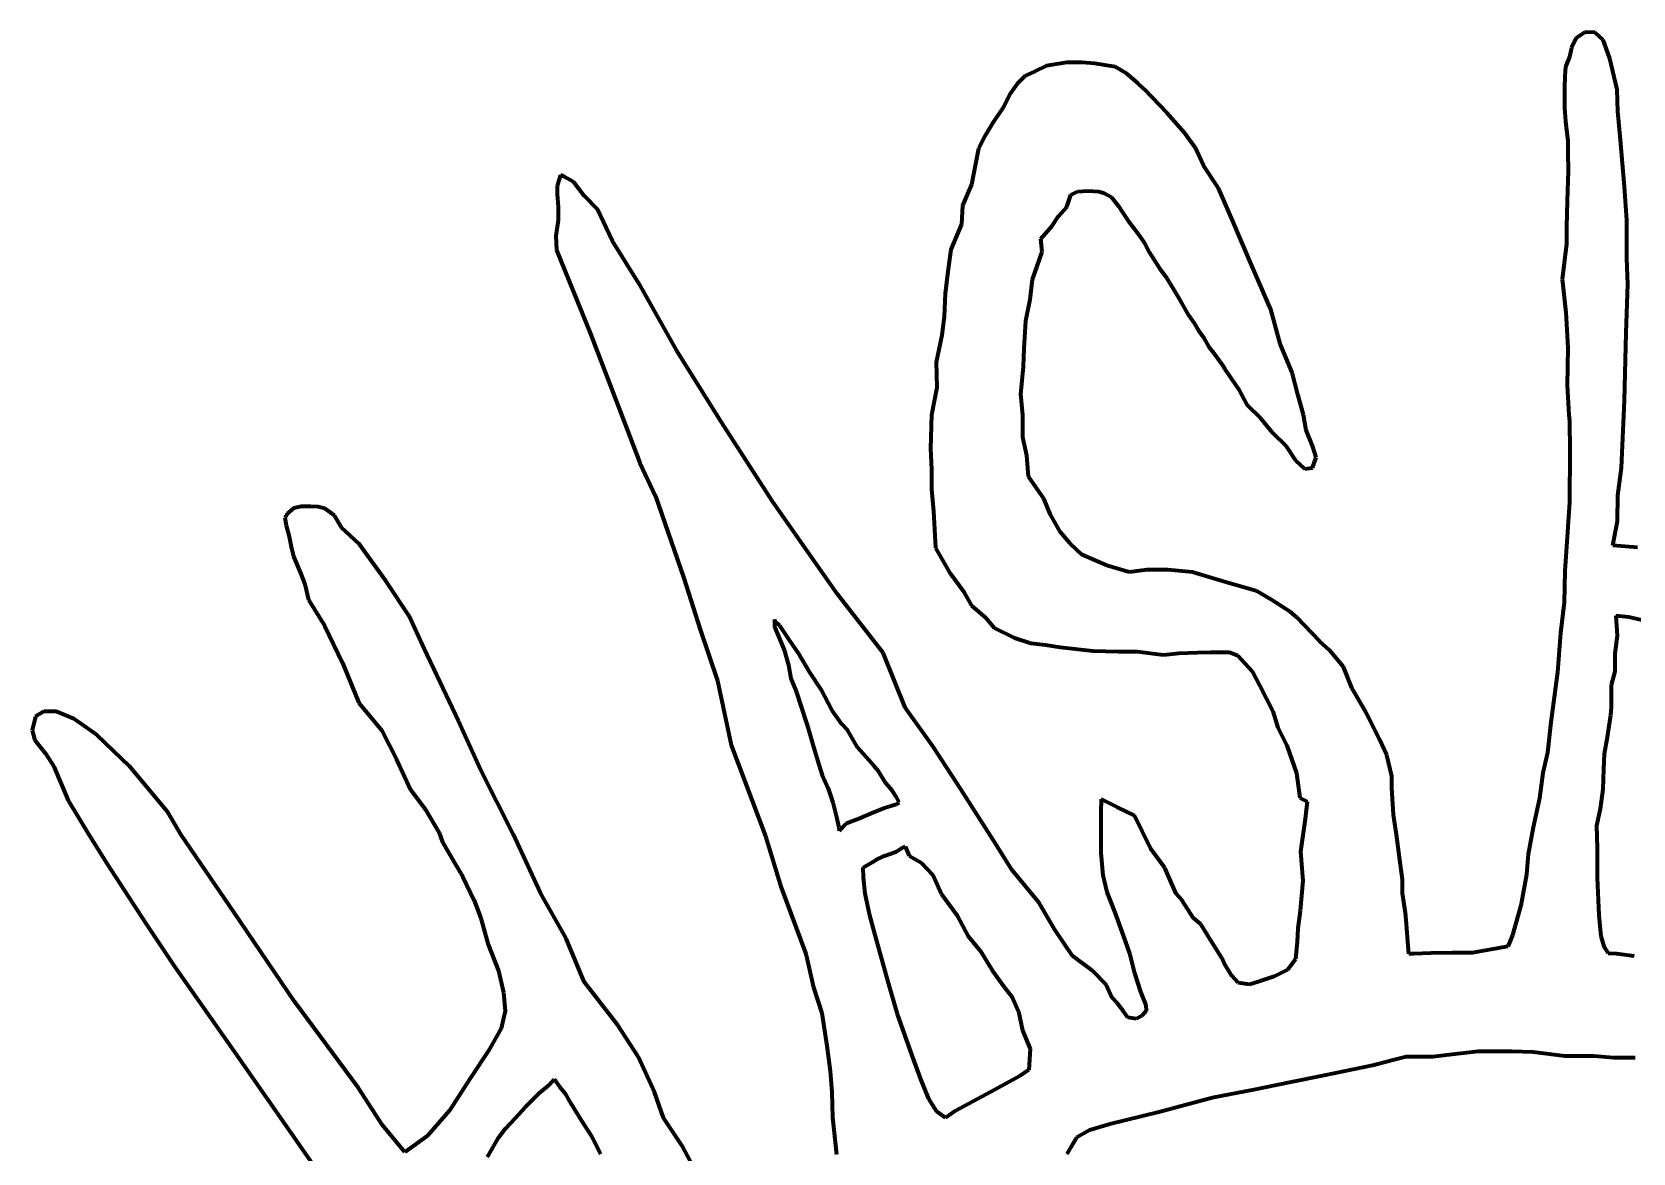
# Model space of a CAD drawing. Header units: millimetres. Extents: x 2676 to 5565, y 1584 to 2775.
# Drawn here: x 3283 to 3334.2, y 2374.4 to 2410.2 of the extents above; entities that cross this region are included whole.
import ezdxf

# ---------------------------------------------------------------- set-up
doc = ezdxf.new("R2010")
doc.units = ezdxf.units.MM
doc.layers.add('Warstwa5', color=7, linetype='Continuous', lineweight=100)

msp = doc.modelspace()

# ---------------------------------------------------------------- linework, layer by layer
at = {"layer": 'Warstwa5'}
for p, q in [((3332.354, 2410.008), (3332.21, 2409.703)), ((3332.642, 2410.206), (3332.354, 2410.008)), ((3332.966, 2410.188), (3332.642, 2410.206)), ((3333.218, 2409.954), (3332.966, 2410.188)), ((3333.434, 2409.361), (3333.218, 2409.954)), ((3332.138, 2409.415), (3332.012, 2409.091)), ((3332.21, 2409.703), (3332.138, 2409.415)), ((3333.668, 2408.371), (3333.434, 2409.361)), ((3314.737, 2408.803), (3314.485, 2408.551)), ((3315.043, 2408.947), (3314.737, 2408.803)), ((3315.421, 2409.127), (3315.043, 2408.947)), ((3316.069, 2409.235), (3315.421, 2409.127)), ((3316.555, 2409.235), (3316.069, 2409.235)), ((3316.951, 2409.199), (3316.555, 2409.235)), ((3317.618, 2409.091), (3316.951, 2409.199)), ((3317.978, 2408.875), (3317.618, 2409.091)), ((3318.338, 2408.569), (3317.978, 2408.875)), ((3331.994, 2408.803), (3331.976, 2408.407)), ((3332.012, 2409.091), (3331.994, 2408.803)), ((3314.485, 2408.551), (3314.269, 2408.246)), ((3318.554, 2408.372), (3318.338, 2408.569)), ((3319.274, 2407.616), (3318.554, 2408.372)), ((3331.976, 2408.407), (3331.976, 2408.102)), ((3333.686, 2407.67), (3333.668, 2408.371)), ((3314.035, 2407.796), (3313.711, 2407.328)), ((3314.269, 2408.246), (3314.035, 2407.796)), ((3331.976, 2408.102), (3331.976, 2407.796)), ((3331.976, 2407.796), (3332.012, 2407.346)), ((3313.711, 2407.328), (3313.459, 2406.896)), ((3319.832, 2406.986), (3319.274, 2407.616)), ((3332.012, 2407.346), (3332.084, 2406.716)), ((3333.776, 2406.747), (3333.686, 2407.67)), ((3313.459, 2406.896), (3313.243, 2406.483)), ((3320.174, 2406.519), (3319.832, 2406.986)), ((3313.243, 2406.483), (3313.153, 2405.997)), ((3320.444, 2405.943), (3320.174, 2406.519)), ((3332.084, 2406.716), (3332.084, 2406.339)), ((3332.084, 2406.339), (3332.102, 2405.781)), ((3333.902, 2405.254), (3333.776, 2406.747)), ((3313.153, 2405.997), (3313.027, 2405.331)), ((3320.914, 2405.217), (3320.444, 2405.943)), ((3332.102, 2405.781), (3332.066, 2404.809)), ((3299.879, 2405.63), (3299.771, 2405.288)), ((3299.771, 2405.288), (3299.771, 2405.018)), ((3300.005, 2405.576), (3299.879, 2405.63)), ((3300.293, 2405.414), (3300.005, 2405.576)), ((3300.635, 2404.964), (3300.293, 2405.414)), ((3313.027, 2405.331), (3312.738, 2404.657)), ((3333.974, 2404.193), (3333.902, 2405.254)), ((3299.771, 2405.018), (3299.807, 2404.622)), ((3301.067, 2404.532), (3300.635, 2404.964)), ((3316.07, 2404.62), (3316.197, 2405.001)), ((3316.197, 2405.001), (3316.413, 2405.109)), ((3316.413, 2405.109), (3316.755, 2405.127)), ((3316.755, 2405.127), (3317.097, 2405.109)), ((3317.097, 2405.109), (3317.259, 2405.055)), ((3317.259, 2405.055), (3317.493, 2404.929)), ((3317.493, 2404.929), (3317.727, 2404.641)), ((3321.382, 2404.156), (3320.914, 2405.217)), ((3332.066, 2404.809), (3332.047, 2403.975)), ((3299.807, 2404.622), (3299.807, 2404.19)), ((3301.535, 2403.543), (3301.067, 2404.532)), ((3312.738, 2404.657), (3312.702, 2404.063)), ((3315.602, 2404.008), (3315.8, 2404.314)), ((3315.8, 2404.314), (3316.07, 2404.62)), ((3317.727, 2404.641), (3317.835, 2404.461)), ((3317.835, 2404.461), (3318.033, 2404.174)), ((3299.807, 2404.19), (3299.735, 2403.687)), ((3299.735, 2403.687), (3299.753, 2403.237)), ((3312.702, 2404.063), (3312.36, 2403.254)), ((3315.242, 2403.594), (3315.602, 2404.008)), ((3318.033, 2404.174), (3318.213, 2403.94)), ((3318.213, 2403.94), (3318.375, 2403.724)), ((3318.375, 2403.724), (3318.555, 2403.454)), ((3321.958, 2402.788), (3321.382, 2404.156)), ((3332.047, 2403.975), (3332.047, 2403.435)), ((3333.974, 2402.969), (3333.974, 2404.193)), ((3299.753, 2403.237), (3300.815, 2400.611)), ((3302.399, 2402.158), (3301.535, 2403.543)), ((3312.36, 2403.254), (3312.27, 2402.552)), ((3314.972, 2402.299), (3315.278, 2403.18)), ((3315.278, 2403.18), (3315.242, 2403.594)), ((3318.555, 2403.454), (3318.699, 2403.166)), ((3332.047, 2403.435), (3331.903, 2402.302)), ((3318.699, 2403.166), (3319.023, 2402.662)), ((3319.023, 2402.662), (3319.239, 2402.375)), ((3322.588, 2401.331), (3321.958, 2402.788)), ((3334.01, 2402.142), (3333.974, 2402.969)), ((3303.588, 2400.03), (3302.399, 2402.158)), ((3312.27, 2402.552), (3312.18, 2401.851)), ((3314.9, 2401.651), (3314.972, 2402.299)), ((3319.239, 2402.375), (3319.401, 2402.105)), ((3331.903, 2402.302), (3332.029, 2401.241)), ((3312.18, 2401.851), (3312.144, 2401.113)), ((3314.756, 2400.968), (3314.9, 2401.651)), ((3319.401, 2402.105), (3319.689, 2401.619)), ((3333.957, 2400.589), (3334.01, 2402.142)), ((3319.689, 2401.619), (3319.959, 2401.151)), ((3319.959, 2401.151), (3320.139, 2400.9)), ((3322.894, 2400.234), (3322.588, 2401.331)), ((3332.029, 2401.241), (3332.083, 2400.107)), ((3312.144, 2401.113), (3312.072, 2400.519)), ((3314.702, 2400.086), (3314.756, 2400.968)), ((3320.139, 2400.9), (3320.283, 2400.666)), ((3320.283, 2400.666), (3320.445, 2400.432)), ((3300.815, 2400.611), (3301.715, 2398.272)), ((3312.072, 2400.519), (3311.892, 2399.656)), ((3320.445, 2400.432), (3320.607, 2400.144)), ((3320.607, 2400.144), (3320.806, 2399.892)), ((3323.272, 2399.316), (3322.894, 2400.234)), ((3332.083, 2400.107), (3332.065, 2398.902)), ((3333.903, 2398.43), (3333.957, 2400.589)), ((3305.01, 2397.763), (3303.588, 2400.03)), ((3311.892, 2399.656), (3311.91, 2398.846)), ((3314.684, 2399.511), (3314.702, 2400.086)), ((3320.806, 2399.892), (3321.076, 2399.514)), ((3314.594, 2398.626), (3314.684, 2399.511)), ((3321.076, 2399.514), (3321.112, 2399.442)), ((3321.112, 2399.442), (3321.202, 2399.298)), ((3321.202, 2399.298), (3321.58, 2398.759)), ((3323.452, 2398.615), (3323.272, 2399.316)), ((3311.91, 2398.846), (3311.748, 2397.965)), ((3314.666, 2397.96), (3314.594, 2398.626)), ((3321.58, 2398.759), (3321.832, 2398.273)), ((3323.632, 2397.967), (3323.452, 2398.615)), ((3332.065, 2398.902), (3332.119, 2397.967)), ((3301.715, 2398.272), (3302.417, 2396.437)), ((3321.832, 2398.273), (3322.264, 2397.859)), ((3333.801, 2396.277), (3333.903, 2398.43)), ((3306.669, 2395.185), (3305.01, 2397.763)), ((3311.748, 2397.965), (3311.712, 2396.886)), ((3314.666, 2397.258), (3314.666, 2397.96)), ((3322.264, 2397.859), (3322.642, 2397.392)), ((3323.722, 2397.482), (3323.632, 2397.967)), ((3332.119, 2397.967), (3332.137, 2397.769)), ((3332.137, 2397.769), (3332.154, 2396.811)), ((3314.792, 2396.665), (3314.666, 2397.258)), ((3322.642, 2397.392), (3323.074, 2396.978)), ((3323.92, 2396.978), (3323.722, 2397.482)), ((3311.712, 2396.886), (3311.748, 2396.22)), ((3314.846, 2395.999), (3314.792, 2396.665)), ((3323.074, 2396.978), (3323.38, 2396.51)), ((3324.046, 2396.6), (3323.92, 2396.978)), ((3323.92, 2396.276), (3324.046, 2396.6)), ((3332.154, 2396.811), (3332.136, 2395.174)), ((3302.417, 2396.437), (3302.923, 2395.368)), ((3311.748, 2396.22), (3311.748, 2395.59)), ((3323.38, 2396.51), (3323.668, 2396.24)), ((3323.668, 2396.24), (3323.92, 2396.276)), ((3333.688, 2395.389), (3333.801, 2396.277)), ((3311.748, 2395.59), (3311.802, 2394.889)), ((3315.333, 2395.292), (3314.846, 2395.999)), ((3291.36, 2394.985), (3291.144, 2394.805)), ((3291.594, 2395.039), (3291.36, 2394.985)), ((3291.9, 2395.039), (3291.594, 2395.039)), ((3292.134, 2395.021), (3291.9, 2395.039)), ((3292.35, 2394.967), (3292.134, 2395.021)), ((3302.923, 2395.368), (3303.823, 2392.742)), ((3308.739, 2392.234), (3306.669, 2395.185)), ((3315.549, 2394.771), (3315.333, 2395.292)), ((3332.136, 2395.174), (3331.992, 2392.973)), ((3333.677, 2394.568), (3333.688, 2395.389)), ((3291.144, 2394.805), (3291.072, 2394.679)), ((3291.072, 2394.679), (3291.108, 2394.427)), ((3292.656, 2394.751), (3292.35, 2394.967)), ((3292.89, 2394.355), (3292.656, 2394.751)), ((3311.802, 2394.889), (3311.874, 2393.71)), ((3315.855, 2394.231), (3315.549, 2394.771)), ((3333.531, 2393.792), (3333.677, 2394.568)), ((3291.108, 2394.427), (3291.198, 2394.121)), ((3291.198, 2394.121), (3291.27, 2393.744)), ((3293.43, 2393.852), (3292.89, 2394.355)), ((3316.179, 2393.853), (3315.855, 2394.231)), ((3291.27, 2393.744), (3291.342, 2393.438)), ((3294.294, 2392.664), (3293.43, 2393.852)), ((3311.874, 2393.71), (3312.324, 2392.919)), ((3316.557, 2393.493), (3316.179, 2393.853)), ((3317.349, 2393.152), (3316.557, 2393.493)), ((3334.318, 2393.725), (3333.531, 2393.792)), ((3291.342, 2393.438), (3291.558, 2392.934)), ((3318.069, 2392.936), (3317.349, 2393.152)), ((3318.627, 2393.008), (3318.069, 2392.936)), ((3319.311, 2393.008), (3318.627, 2393.008)), ((3320.086, 2392.936), (3319.311, 2393.008)), ((3321.263, 2392.588), (3320.086, 2392.936)), ((3331.992, 2392.973), (3331.974, 2391.966)), ((3291.558, 2392.934), (3291.702, 2392.556)), ((3291.702, 2392.556), (3291.828, 2392.053)), ((3295.032, 2391.549), (3294.294, 2392.664)), ((3303.823, 2392.742), (3304.345, 2391.105)), ((3312.324, 2392.919), (3312.774, 2392.307)), ((3322.127, 2392.336), (3321.263, 2392.588)), ((3291.828, 2392.053), (3292.35, 2391.207)), ((3310.198, 2390.359), (3308.739, 2392.234)), ((3312.774, 2392.307), (3313.026, 2391.875)), ((3322.613, 2392.049), (3322.127, 2392.336)), ((3323.207, 2391.671), (3322.613, 2392.049)), ((3331.974, 2391.966), (3331.848, 2390.994)), ((3295.518, 2390.488), (3295.032, 2391.549)), ((3306.759, 2391.342), (3306.725, 2391.422)), ((3306.725, 2391.422), (3306.725, 2391.194)), ((3313.026, 2391.875), (3313.476, 2391.48)), ((3313.476, 2391.48), (3313.747, 2391.156)), ((3323.423, 2391.491), (3323.207, 2391.671)), ((3324.143, 2390.735), (3323.423, 2391.491)), ((3333.626, 2391.543), (3333.664, 2390.905)), ((3334.04, 2391.502), (3333.626, 2391.543)), ((3334.735, 2391.333), (3334.04, 2391.502)), ((3292.35, 2391.207), (3292.908, 2390.038)), ((3304.345, 2391.105), (3304.904, 2389.46)), ((3306.725, 2391.194), (3306.896, 2390.783)), ((3306.885, 2391.24), (3306.759, 2391.342)), ((3307.205, 2390.76), (3306.885, 2391.24)), ((3313.747, 2391.156), (3314.395, 2390.832)), ((3331.848, 2390.994), (3331.758, 2389.735)), ((3333.664, 2390.905), (3333.588, 2390.341)), ((3296.619, 2388.176), (3295.518, 2390.488)), ((3306.896, 2390.783), (3307.045, 2390.417)), ((3307.045, 2390.417), (3307.17, 2389.96)), ((3307.49, 2390.348), (3307.205, 2390.76)), ((3314.395, 2390.832), (3314.917, 2390.67)), ((3314.917, 2390.67), (3315.385, 2390.616)), ((3315.385, 2390.616), (3315.853, 2390.544)), ((3315.853, 2390.544), (3316.897, 2390.418)), ((3316.897, 2390.418), (3317.707, 2390.4)), ((3317.707, 2390.4), (3318.319, 2390.4)), ((3318.319, 2390.4), (3319.165, 2390.292)), ((3320.245, 2390.364), (3320.659, 2390.382)), ((3320.659, 2390.382), (3321.271, 2390.382)), ((3321.271, 2390.382), (3321.541, 2390.274)), ((3324.467, 2390.448), (3324.143, 2390.735)), ((3324.917, 2389.908), (3324.467, 2390.448)), ((3292.908, 2390.038), (3293.43, 2388.761)), ((3307.17, 2389.96), (3307.25, 2389.537)), ((3307.845, 2389.754), (3307.49, 2390.348)), ((3310.9, 2388.614), (3310.198, 2390.359)), ((3319.165, 2390.292), (3319.651, 2390.346)), ((3319.651, 2390.346), (3320.245, 2390.364)), ((3321.541, 2390.274), (3321.991, 2389.771)), ((3325.187, 2389.242), (3324.917, 2389.908)), ((3333.588, 2390.341), (3333.588, 2389.759)), ((3304.904, 2389.46), (3305.336, 2387.41)), ((3307.25, 2389.537), (3307.41, 2389.149)), ((3308.211, 2389.183), (3307.845, 2389.754)), ((3321.991, 2389.771), (3322.225, 2389.321)), ((3331.758, 2389.735), (3331.541, 2388.145)), ((3333.588, 2389.759), (3333.476, 2389.327)), ((3307.41, 2389.149), (3307.593, 2388.566)), ((3308.565, 2388.509), (3308.211, 2389.183)), ((3322.225, 2389.321), (3322.657, 2388.493)), ((3325.637, 2388.451), (3325.187, 2389.242)), ((3333.476, 2389.327), (3333.476, 2388.614)), ((3283.363, 2388.483), (3283.093, 2388.322)), ((3283.759, 2388.483), (3283.363, 2388.483)), ((3284.317, 2388.25), (3283.759, 2388.483)), ((3293.43, 2388.761), (3294.168, 2387.879)), ((3307.593, 2388.566), (3307.719, 2388.201)), ((3308.874, 2388.075), (3308.565, 2388.509)), ((3311.784, 2387.369), (3310.9, 2388.614)), ((3322.657, 2388.493), (3322.819, 2387.972)), ((3326.069, 2387.587), (3325.637, 2388.451)), ((3333.457, 2388.369), (3333.344, 2387.656)), ((3333.476, 2388.614), (3333.457, 2388.369)), ((3283.093, 2388.322), (3282.985, 2387.89)), ((3282.985, 2387.89), (3283.075, 2387.566)), ((3285.073, 2387.728), (3284.317, 2388.25)), ((3294.168, 2387.879), (3294.636, 2386.962)), ((3297.321, 2386.629), (3296.619, 2388.176)), ((3307.719, 2388.201), (3307.788, 2387.984)), ((3307.788, 2387.984), (3307.948, 2387.424)), ((3309.056, 2387.881), (3308.874, 2388.075)), ((3309.377, 2387.333), (3309.056, 2387.881)), ((3322.819, 2387.972), (3323.107, 2387.396)), ((3331.541, 2388.145), (3331.433, 2387.174)), ((3283.075, 2387.566), (3283.417, 2387.134)), ((3286.099, 2386.738), (3285.073, 2387.728)), ((3305.336, 2387.41), (3306.435, 2384.495)), ((3307.948, 2387.424), (3308.096, 2386.922)), ((3309.651, 2387.024), (3309.377, 2387.333)), ((3312.684, 2386.001), (3311.784, 2387.369)), ((3323.107, 2387.396), (3323.413, 2386.514)), ((3326.303, 2387.084), (3326.069, 2387.587)), ((3333.344, 2387.656), (3333.25, 2387.13)), ((3283.417, 2387.134), (3283.687, 2386.72)), ((3294.636, 2386.962), (3295.086, 2385.99)), ((3308.096, 2386.922), (3308.245, 2386.442)), ((3309.914, 2386.739), (3309.651, 2387.024)), ((3326.465, 2386.418), (3326.303, 2387.084)), ((3331.433, 2387.174), (3331.289, 2386.526)), ((3333.25, 2387.13), (3333.231, 2386.642)), ((3283.687, 2386.72), (3284.137, 2385.641)), ((3287.326, 2385.259), (3286.099, 2386.738)), ((3298.365, 2384.56), (3297.321, 2386.629)), ((3308.245, 2386.442), (3308.439, 2386.019)), ((3310.051, 2386.579), (3309.914, 2386.739)), ((3310.2, 2386.328), (3310.051, 2386.579)), ((3310.28, 2386.19), (3310.2, 2386.328)), ((3323.413, 2386.514), (3323.521, 2385.723)), ((3326.465, 2386.04), (3326.465, 2386.418)), ((3331.289, 2386.526), (3331.181, 2385.716)), ((3333.231, 2386.642), (3333.212, 2386.003)), ((3295.086, 2385.99), (3295.554, 2385.361)), ((3308.439, 2386.019), (3308.588, 2385.574)), ((3310.428, 2386.019), (3310.28, 2386.19)), ((3310.508, 2385.928), (3310.428, 2386.019)), ((3310.622, 2385.745), (3310.508, 2385.928)), ((3313.71, 2384.382), (3312.684, 2386.001)), ((3326.519, 2385.177), (3326.465, 2386.04)), ((3333.212, 2386.003), (3333.119, 2385.365)), ((3284.137, 2385.641), (3284.821, 2384.508)), ((3287.758, 2384.54), (3287.326, 2385.259)), ((3295.554, 2385.361), (3296.004, 2384.605)), ((3308.588, 2385.574), (3308.702, 2385.105)), ((3309.788, 2385.219), (3310.211, 2385.391)), ((3310.211, 2385.391), (3310.622, 2385.516)), ((3310.714, 2385.574), (3310.622, 2385.745)), ((3310.622, 2385.516), (3310.714, 2385.574)), ((3317.17, 2385.675), (3317.152, 2385.261)), ((3317.152, 2385.261), (3317.152, 2384.739)), ((3317.674, 2385.423), (3317.17, 2385.675)), ((3318.232, 2385.153), (3317.674, 2385.423)), ((3323.521, 2385.723), (3323.759, 2385.603)), ((3323.759, 2385.603), (3323.687, 2385.045)), ((3331.181, 2385.716), (3330.983, 2384.781)), ((3333.119, 2385.365), (3333.006, 2384.839)), ((3308.702, 2385.105), (3308.782, 2384.774)), ((3308.782, 2384.774), (3308.794, 2384.671)), ((3308.794, 2384.671), (3309.022, 2384.911)), ((3309.022, 2384.911), (3309.422, 2385.06)), ((3309.422, 2385.06), (3309.788, 2385.219)), ((3318.484, 2384.631), (3318.232, 2385.153)), ((3323.687, 2385.045), (3323.543, 2384.002)), ((3326.609, 2384.547), (3326.519, 2385.177)), ((3330.983, 2384.781), (3330.821, 2383.917)), ((3333.006, 2384.839), (3333.025, 2384.106)), ((3284.821, 2384.508), (3285.379, 2383.626)), ((3289.45, 2382.057), (3287.758, 2384.54)), ((3296.004, 2384.605), (3296.112, 2384.299)), ((3296.112, 2384.299), (3296.493, 2383.641)), ((3299.247, 2382.671), (3298.365, 2384.56)), ((3306.435, 2384.495), (3306.938, 2382.855)), ((3314.322, 2383.411), (3313.71, 2384.382)), ((3317.152, 2384.739), (3317.152, 2383.966)), ((3318.754, 2384.092), (3318.484, 2384.631)), ((3326.735, 2383.576), (3326.609, 2384.547)), ((3309.553, 2383.496), (3309.978, 2383.736)), ((3309.978, 2383.736), (3310.237, 2383.866)), ((3310.237, 2383.866), (3310.606, 2383.995)), ((3310.606, 2383.995), (3310.81, 2384.124)), ((3310.81, 2384.124), (3310.902, 2384.161)), ((3310.902, 2384.161), (3311.031, 2383.866)), ((3311.031, 2383.866), (3311.42, 2383.644)), ((3317.152, 2383.966), (3317.224, 2383.246)), ((3319.204, 2383.48), (3318.754, 2384.092)), ((3323.543, 2384.002), (3323.615, 2383.066)), ((3330.821, 2383.917), (3330.767, 2383.27)), ((3333.025, 2384.106), (3333.025, 2383.167)), ((3285.379, 2383.626), (3286.621, 2381.701)), ((3296.493, 2383.641), (3296.763, 2383.191)), ((3309.57, 2383.177), (3309.553, 2383.496)), ((3311.42, 2383.644), (3311.789, 2383.256)), ((3311.789, 2383.256), (3312.066, 2382.647)), ((3315.19, 2382.365), (3314.322, 2383.411)), ((3317.224, 2383.246), (3317.35, 2382.706)), ((3319.564, 2382.652), (3319.204, 2383.48)), ((3326.807, 2383.108), (3326.735, 2383.576)), ((3330.767, 2383.27), (3330.587, 2382.28)), ((3296.763, 2383.191), (3297.123, 2382.435)), ((3306.938, 2382.855), (3307.73, 2380.732)), ((3309.625, 2382.66), (3309.57, 2383.177)), ((3317.35, 2382.706), (3317.602, 2382.059)), ((3323.615, 2383.066), (3323.525, 2382.113)), ((3326.807, 2382.676), (3326.807, 2383.108)), ((3333.025, 2383.167), (3333.081, 2381.965)), ((3297.123, 2382.435), (3297.339, 2381.878)), ((3300.058, 2381.224), (3299.247, 2382.671)), ((3309.773, 2381.958), (3309.625, 2382.66)), ((3312.066, 2382.647), (3312.565, 2381.963)), ((3315.676, 2381.519), (3315.19, 2382.365)), ((3319.762, 2382.437), (3319.564, 2382.652)), ((3320.123, 2381.879), (3319.762, 2382.437)), ((3326.897, 2382.047), (3326.807, 2382.676)), ((3330.587, 2382.28), (3330.317, 2381.327)), ((3286.621, 2381.701), (3287.539, 2380.334)), ((3291.378, 2379.209), (3289.45, 2382.057)), ((3297.339, 2381.878), (3297.573, 2381.032)), ((3309.94, 2381.33), (3309.773, 2381.958)), ((3312.565, 2381.963), (3312.917, 2381.299)), ((3317.602, 2382.059), (3317.872, 2381.321)), ((3320.357, 2381.681), (3320.123, 2381.879)), ((3320.573, 2381.321), (3320.357, 2381.681)), ((3323.525, 2382.113), (3323.453, 2381.555)), ((3326.933, 2381.687), (3326.897, 2382.047)), ((3326.969, 2381.129), (3326.933, 2381.687)), ((3333.081, 2381.965), (3333.138, 2381.304)), ((3300.634, 2379.839), (3300.058, 2381.224)), ((3310.365, 2379.797), (3309.94, 2381.33)), ((3312.917, 2381.299), (3313.305, 2380.818)), ((3316.252, 2380.674), (3315.676, 2381.519)), ((3317.872, 2381.321), (3318.07, 2380.746)), ((3320.825, 2380.925), (3320.573, 2381.321)), ((3323.453, 2381.555), (3323.435, 2381.123)), ((3330.317, 2381.327), (3330.173, 2380.967)), ((3333.138, 2381.304), (3333.25, 2380.948)), ((3297.573, 2381.032), (3297.897, 2380.187)), ((3307.73, 2380.732), (3307.965, 2379.661)), ((3313.305, 2380.818), (3313.693, 2380.19)), ((3316.882, 2380.206), (3316.252, 2380.674)), ((3318.07, 2380.746), (3318.232, 2380.116)), ((3321.023, 2380.602), (3320.825, 2380.925)), ((3323.435, 2381.123), (3323.381, 2380.566)), ((3327.005, 2380.733), (3326.969, 2381.129)), ((3327.167, 2380.733), (3327.005, 2380.733)), ((3327.707, 2380.751), (3327.167, 2380.733)), ((3328.391, 2380.769), (3327.707, 2380.751)), ((3329.039, 2380.769), (3328.391, 2380.769)), ((3330.173, 2380.967), (3329.039, 2380.769)), ((3333.25, 2380.948), (3333.382, 2380.76)), ((3333.382, 2380.76), (3333.645, 2380.741)), ((3333.645, 2380.741), (3334.209, 2380.666)), ((3287.539, 2380.334), (3289.451, 2377.608)), ((3297.897, 2380.187), (3298.059, 2379.503)), ((3313.693, 2380.19), (3314.051, 2379.689)), ((3317.332, 2379.738), (3316.882, 2380.206)), ((3321.095, 2380.44), (3321.023, 2380.602)), ((3321.347, 2380.026), (3321.095, 2380.44)), ((3323.129, 2380.224), (3322.697, 2380.008)), ((3323.381, 2380.566), (3323.129, 2380.224)), ((3301.715, 2378.454), (3300.634, 2379.839)), ((3307.965, 2379.661), (3308.235, 2378.834)), ((3310.66, 2378.8), (3310.365, 2379.797)), ((3314.051, 2379.689), (3314.317, 2379.353)), ((3317.512, 2379.342), (3317.332, 2379.738)), ((3318.232, 2380.116), (3318.43, 2379.522)), ((3321.545, 2379.81), (3321.347, 2380.026)), ((3321.905, 2379.756), (3321.545, 2379.81)), ((3322.247, 2379.864), (3321.905, 2379.756)), ((3322.697, 2380.008), (3322.247, 2379.864)), ((3293.412, 2376.456), (3291.378, 2379.209)), ((3298.059, 2379.503), (3298.113, 2378.909)), ((3314.317, 2379.353), (3314.521, 2378.89)), ((3317.692, 2379.144), (3317.512, 2379.342)), ((3317.872, 2378.911), (3317.692, 2379.144)), ((3318.43, 2379.522), (3318.592, 2379.091)), ((3298.113, 2378.909), (3297.987, 2378.352)), ((3308.235, 2378.834), (3308.397, 2377.791)), ((3311.122, 2377.488), (3310.66, 2378.8)), ((3314.521, 2378.89), (3314.654, 2378.288)), ((3318.016, 2378.695), (3317.872, 2378.911)), ((3318.286, 2378.659), (3318.016, 2378.695)), ((3318.466, 2378.749), (3318.286, 2378.659)), ((3318.61, 2378.911), (3318.466, 2378.749)), ((3318.592, 2379.091), (3318.61, 2378.911)), ((3297.987, 2378.352), (3297.609, 2377.686)), ((3302.363, 2377.447), (3301.715, 2378.454)), ((3314.654, 2378.288), (3314.894, 2377.697)), ((3289.451, 2377.608), (3291.017, 2375.359)), ((3297.609, 2377.686), (3296.979, 2376.733)), ((3308.397, 2377.791), (3308.505, 2376.981)), ((3314.894, 2377.697), (3314.856, 2377.027)), ((3329.226, 2377.612), (3328.391, 2377.512)), ((3330.313, 2377.612), (3329.226, 2377.612)), ((3330.983, 2377.589), (3330.313, 2377.612)), ((3331.994, 2377.459), (3330.983, 2377.589)), ((3302.885, 2376.313), (3302.363, 2377.447)), ((3311.4, 2376.731), (3311.122, 2377.488)), ((3325.841, 2377.168), (3324.302, 2376.846)), ((3326.492, 2377.329), (3325.841, 2377.168)), ((3326.921, 2377.443), (3326.492, 2377.329)), ((3327.771, 2377.443), (3326.921, 2377.443)), ((3328.391, 2377.512), (3327.771, 2377.443)), ((3332.928, 2377.459), (3331.994, 2377.459)), ((3333.556, 2377.413), (3332.928, 2377.459)), ((3334.245, 2377.413), (3333.556, 2377.413)), ((3296.979, 2376.733), (3296.331, 2375.725)), ((3299.511, 2376.54), (3299.681, 2376.722)), ((3299.681, 2376.722), (3299.863, 2376.472)), ((3308.505, 2376.981), (3308.559, 2376.315)), ((3311.658, 2376.103), (3311.4, 2376.731)), ((3314.577, 2376.829), (3313.619, 2376.312)), ((3314.856, 2377.027), (3314.577, 2376.829)), ((3323.188, 2376.615), (3322.047, 2376.385)), ((3324.302, 2376.846), (3323.188, 2376.615)), ((3294.186, 2375.251), (3293.412, 2376.456)), ((3298.761, 2375.837), (3299.204, 2376.279)), ((3299.204, 2376.279), (3299.511, 2376.54)), ((3299.863, 2376.472), (3300.033, 2376.268)), ((3300.033, 2376.268), (3300.214, 2375.95)), ((3303.173, 2375.486), (3302.885, 2376.313)), ((3308.559, 2376.315), (3308.577, 2375.506)), ((3311.917, 2375.697), (3311.658, 2376.103)), ((3313.619, 2376.312), (3312.509, 2375.715)), ((3320.715, 2376.125), (3318.969, 2375.666)), ((3322.047, 2376.385), (3320.715, 2376.125)), ((3296.331, 2375.725), (3295.628, 2374.916)), ((3298.432, 2375.485), (3298.761, 2375.837)), ((3300.214, 2375.95), (3300.555, 2375.395)), ((3312.194, 2375.494), (3311.917, 2375.697)), ((3312.509, 2375.715), (3312.194, 2375.494)), ((3318.969, 2375.666), (3317.445, 2375.291)), ((3291.017, 2375.359), (3292.133, 2373.758)), ((3294.908, 2374.394), (3294.186, 2375.251)), ((3297.887, 2374.839), (3298.126, 2375.145)), ((3298.126, 2375.145), (3298.432, 2375.485)), ((3300.555, 2375.395), (3300.884, 2374.884)), ((3303.768, 2374.598), (3303.173, 2375.486)), ((3308.577, 2375.506), (3308.703, 2374.319)), ((3316.798, 2375.091), (3316.384, 2374.861)), ((3317.445, 2375.291), (3316.798, 2375.091)), ((3295.628, 2374.916), (3294.908, 2374.394)), ((3297.546, 2374.246), (3297.887, 2374.839)), ((3300.884, 2374.884), (3301.157, 2374.34)), ((3304.362, 2373.483), (3303.768, 2374.598)), ((3316.193, 2374.555), (3316.071, 2374.325)), ((3316.384, 2374.861), (3316.193, 2374.555))]:
    msp.add_line(p, q, dxfattribs=at)

doc.saveas('drawing.dxf')
